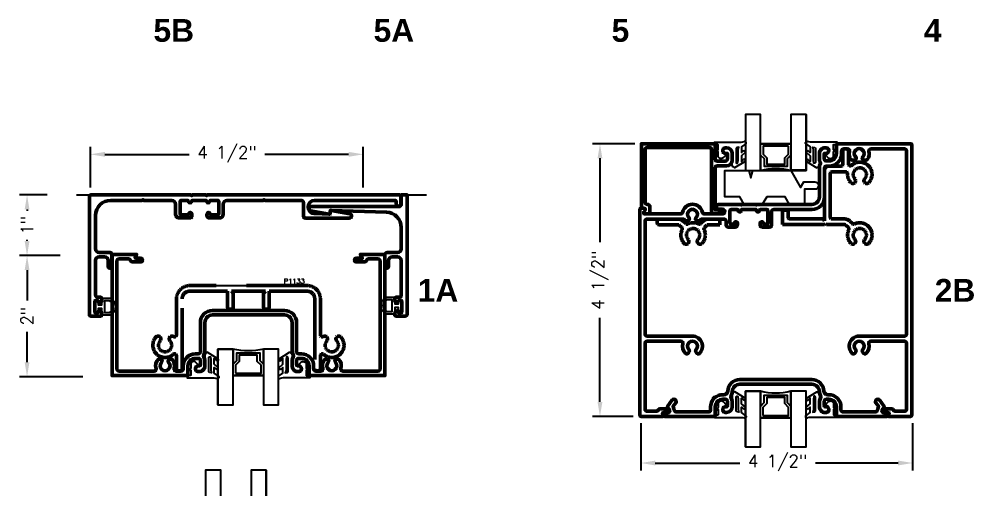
# Model space of a CAD drawing. Extents: x 0 to 139, y -24 to 89.
# Drawn here: x 32.817 to 36.754, y -6.497 to -4.558 of the extents above; entities that cross this region are included whole.
import ezdxf

# ---------------------------------------------------------------- set-up
doc = ezdxf.new("R2010")
doc.units = 0
doc.header["$MEASUREMENT"] = 0
doc.linetypes.add('HIDDEN', pattern=[0.375, 0.25, -0.125])
doc.layers.get('Defpoints').update_dxf_attribs({"linetype": 'CONTINUOUS'})
for name, color, linetype in [('R-Anno-Dims', 3, 'CONTINUOUS'), ('R-Anno-Text', 6, 'CONTINUOUS'), ('R-Det1', 4, 'CONTINUOUS'), ('R-Det2', 2, 'CONTINUOUS'), ('R-Det3', 5, 'CONTINUOUS'), ('R-Otln', 1, 'CONTINUOUS'), ('R-Pat1', 5, 'CONTINUOUS')]:
    doc.layers.add(name, color=color, linetype=linetype)
doc.styles.get("Standard").update_dxf_attribs({"font": 'simplex'})
doc.styles.add('style1', font='arialbd.ttf')
doc.dimstyles.new('1-4size', dxfattribs={"dimtxt": 0.05, "dimasz": 0.06, "dimexe": 0.03125, "dimexo": 0.03125, "dimgap": 0.03125, "dimtad": 0, "dimdec": 5, "dimlfac": 4, "dimzin": 4, "dimdsep": 46, "dimlunit": 5, "dimtxsty": 'Standard', "dimcen": 0, "dimclrd": 256, "dimclre": 256, "dimclrt": 256, "dimadec": 0, "dimazin": 1, "dimtfac": 1, "dimtdec": 5, "dimtofl": 0, "dimtmove": 0, "dimatfit": 3, "dimfxl": 1, "dimfrac": 2, "dimtolj": 1, "dimtzin": 4, "dimarcsym": 0})

# ---------------------------------------------------------------- blocks, each defined once
blk = doc.blocks.new('*D191')
at = {"layer": 'Defpoints', "color": 0}
for p in [(35.2122, -5.0726), (35.3867, -5.0726), (35.3805, -6.1976)]:
    blk.add_point(p, dxfattribs=at)
at = {"layer": 'R-Anno-Dims', "lineweight": -2}
for p, q in [((35.3555, -5.0726), (35.1809, -5.0726)), ((35.2122, -5.1326), (35.2122, -5.4789)), ((35.2122, -6.1376), (35.2122, -5.7914)), ((35.3493, -6.1976), (35.1809, -6.1976))]:
    blk.add_line(p, q, dxfattribs=at)
at = {"layer": 'R-Anno-Dims'}
for points in [[(35.2022, -5.1326), (35.2222, -5.1326), (35.2122, -5.0726)], [(35.2022, -6.1376), (35.2222, -6.1376), (35.2122, -6.1976)]]:
    blk.add_solid(points, dxfattribs=at)
at = {"layer": 'R-Anno-Dims', "insert": (35.2122, -5.6351), "char_height": 0.05, "attachment_point": 5, "rotation": 90}
blk.add_mtext('\\A1;4 1/2"', dxfattribs=at)
blk = doc.blocks.new('*D192')
at = {"layer": 'Defpoints', "color": 0}
for p in [(35.3805, -6.1939), (36.5018, -6.1939), (36.5018, -6.3898)]:
    blk.add_point(p, dxfattribs=at)
at = {"layer": 'R-Anno-Dims', "lineweight": -2}
for p, q in [((35.3805, -6.2252), (35.3805, -6.4211)), ((36.5018, -6.2252), (36.5018, -6.4211)), ((35.4405, -6.3898), (35.7884, -6.3898)), ((36.4418, -6.3898), (36.1009, -6.3898))]:
    blk.add_line(p, q, dxfattribs=at)
at = {"layer": 'R-Anno-Dims'}
for points in [[(35.4405, -6.3798), (35.4405, -6.3998), (35.3805, -6.3898)], [(36.4418, -6.3798), (36.4418, -6.3998), (36.5018, -6.3898)]]:
    blk.add_solid(points, dxfattribs=at)
at = {"layer": 'R-Anno-Dims', "insert": (35.9447, -6.3898), "char_height": 0.05, "attachment_point": 5}
blk.add_mtext('\\A1;4 1/2"', dxfattribs=at)
blk = doc.blocks.new('*D193')
at = {"layer": 'Defpoints', "color": 0}
for p in [(32.9636, -5.2837), (32.8495, -5.5337), (33.017, -5.5337)]:
    blk.add_point(p, dxfattribs=at)
at = {"layer": 'R-Anno-Dims', "lineweight": -2}
for p, q in [((32.9324, -5.2837), (32.8182, -5.2837)), ((32.8495, -5.3437), (32.8495, -5.3489)), ((32.8495, -5.4737), (32.8495, -5.4685)), ((32.9857, -5.5337), (32.8182, -5.5337))]:
    blk.add_line(p, q, dxfattribs=at)
at = {"layer": 'R-Anno-Dims'}
for points in [[(32.8395, -5.3437), (32.8595, -5.3437), (32.8495, -5.2837)], [(32.8395, -5.4737), (32.8595, -5.4737), (32.8495, -5.5337)]]:
    blk.add_solid(points, dxfattribs=at)
at = {"layer": 'R-Anno-Dims', "insert": (32.8495, -5.4087), "char_height": 0.05, "attachment_point": 5, "rotation": 90}
blk.add_mtext('\\A1;1"', dxfattribs=at)
blk = doc.blocks.new('*D194')
at = {"layer": 'Defpoints', "color": 0}
for p in [(33.017, -5.5337), (32.8495, -6.0337), (33.1107, -6.0337)]:
    blk.add_point(p, dxfattribs=at)
at = {"layer": 'R-Anno-Dims', "lineweight": -2}
for p, q in [((32.9857, -5.5337), (32.8182, -5.5337)), ((32.8495, -5.5937), (32.8495, -5.7191)), ((32.8495, -5.9737), (32.8495, -5.8483)), ((33.0794, -6.0337), (32.8182, -6.0337))]:
    blk.add_line(p, q, dxfattribs=at)
at = {"layer": 'R-Anno-Dims'}
for points in [[(32.8395, -5.5937), (32.8595, -5.5937), (32.8495, -5.5337)], [(32.8395, -5.9737), (32.8595, -5.9737), (32.8495, -6.0337)]]:
    blk.add_solid(points, dxfattribs=at)
at = {"layer": 'R-Anno-Dims', "insert": (32.8495, -5.7837), "char_height": 0.05, "attachment_point": 5, "rotation": 90}
blk.add_mtext('\\A1;2"', dxfattribs=at)
blk = doc.blocks.new('*D195')
at = {"layer": 'Defpoints', "color": 0}
for p in [(34.2357, -5.1161), (33.1107, -5.2837), (34.2357, -5.2837)]:
    blk.add_point(p, dxfattribs=at)
at = {"layer": 'R-Anno-Dims', "lineweight": -2}
for p, q in [((33.1107, -5.2524), (33.1107, -5.0848)), ((33.1707, -5.1161), (33.5179, -5.1161)), ((34.1757, -5.1161), (33.8304, -5.1161)), ((34.2357, -5.2524), (34.2357, -5.0848))]:
    blk.add_line(p, q, dxfattribs=at)
at = {"layer": 'R-Anno-Dims'}
for points in [[(33.1707, -5.1061), (33.1707, -5.1261), (33.1107, -5.1161)], [(34.1757, -5.1061), (34.1757, -5.1261), (34.2357, -5.1161)]]:
    blk.add_solid(points, dxfattribs=at)
at = {"layer": 'R-Anno-Dims', "insert": (33.6742, -5.1161), "char_height": 0.05, "attachment_point": 5}
blk.add_mtext('\\A1;4 1/2"', dxfattribs=at)
blk = doc.blocks.new('P2728 compress')
at = {"layer": 'R-Det2'}
blk.add_lwpolyline([(176.266, 42.927), (176.372, 42.753, -0.301952), (176.324, 42.713), (176.124, 42.713, 0.414214), (176.044, 42.633), (176.044, 42.594, 0.388879), (176.081, 42.554), (176.097, 42.553, 0.440011), (176.14, 42.593), (176.14, 42.607, -0.668179), (176.157, 42.614), (176.206, 42.566, -0.668179), (176.17, 42.48), (176.111, 42.48), (176.083, 42.441, -0.836323), (176.069, 42.447), (176.078, 42.48), (175.994, 42.48, 0.414214), (175.988, 42.474), (175.988, 42.424, -0.414214), (175.982, 42.418), (175.954, 42.418, -0.414214), (175.948, 42.424), (175.948, 42.862, 0.083245), (175.94, 42.911), (175.94, 42.911)], format="xyb", dxfattribs=at)
for points in [[(175.978, 42.937), (176.028, 42.864), (176.119, 42.864), (176.088, 42.905)], [(176.117, 42.931), (176.175, 42.864), (176.267, 42.864), (176.235, 42.902)]]:
    blk.add_lwpolyline(points, dxfattribs=at)
at = {"layer": 'R-Det2', "lineweight": 25}
blk.add_lwpolyline([(176.039, 42.79, 0.372312), (176.054, 42.778), (176.284, 42.778, 0.668179), (176.295, 42.803), (176.252, 42.812), (176.078, 42.811), (176.034, 42.824)], format="xyb", close=True, dxfattribs=at)
at = {"layer": 'R-Det2', "ltscale": 0.1}
for centre, radius, start, end in [((175.962, 42.92), 0.0237, 22.2345, 202.2345), ((176.117, 42.901), 0.0297, 90, 171.5397), ((176.251, 42.914), 0.0199, 40.2978, 220.2978)]:
    blk.add_arc(centre, radius, start, end, dxfattribs=at)
blk = doc.blocks.new('P1133')
at = {"layer": 'R-Det3', "linetype": 'HIDDEN', "lineweight": 50}
blk.add_lwpolyline([(103.7207, -5.7074, -0.59665), (103.7087, -5.7139, 0.431132), (103.6922, -5.7178, 0.327818), (103.6938, -5.7315, -2.278081), (103.6536, -5.7315, 0.327818), (103.6552, -5.7178, 0.50623), (103.6365, -5.7157, 0.956981), (103.7077, -5.7872, -0.651659), (103.7207, -5.793), (103.7207, -5.8472, 0.414214), (103.7284, -5.8549), (103.7362, -5.8549, 0.414214), (103.7439, -5.8472), (103.7439, -5.5582, -0.414214), (103.7752, -5.5269), (103.9317, -5.5269), (103.9317, -5.5938, 0.414214), (103.9394, -5.6015), (103.9472, -5.6015, 0.414214), (103.9549, -5.5938), (103.9549, -5.5347), (103.9472, -5.5269), (104.0877, -5.5269), (104.0799, -5.5347), (104.0799, -5.5938, 0.414214), (104.0877, -5.6015), (104.0954, -5.6015, 0.414214), (104.1032, -5.5938), (104.1032, -5.5269), (104.2597, -5.5269, -0.414214), (104.2909, -5.5582), (104.2909, -5.8472, 0.414214), (104.2987, -5.8549), (104.3064, -5.8549, 0.414214), (104.3142, -5.8472), (104.3142, -5.793, -0.651659), (104.3272, -5.7872, 0.956981), (104.3984, -5.7157, 0.50623), (104.3797, -5.7178, 0.327818), (104.3813, -5.7315, -2.278081), (104.3411, -5.7315, 0.327818), (104.3426, -5.7178, 0.431132), (104.3262, -5.7139, -0.59665), (104.3142, -5.7074), (104.3142, -5.5582, 0.414214), (104.2597, -5.5037), (103.7752, -5.5037, 0.414214), (103.7207, -5.5582), (103.7207, -5.7074)], format="xyb", dxfattribs=at)
at = {"layer": 'R-Pat1'}
blk.add_line((103.7752, -5.5037), (104.2597, -5.5037), dxfattribs=at)

msp = doc.modelspace()

# ---------------------------------------------------------------- linework, layer by layer
at = {"layer": 'R-Det1', "lineweight": 50}
msp.add_lwpolyline([(35.7575027, -5.1123952), (35.7575027, -5.1403952, -0.414213562), (35.7342527, -5.1636452), (35.6950027, -5.1636452, 0.414213562), (35.6872527, -5.1713952), (35.6872527, -5.3443955), (35.7157147, -5.3443955, -0.961529366), (35.7162039, -5.3568763), (35.6806096, -5.3596723, -0.437365349), (35.6722527, -5.3519461), (35.6722527, -5.0958955, 0.414213562), (35.6645027, -5.0881455), (35.4057144, -5.0881455, 0.414213562), (35.3979644, -5.0958955), (35.3979644, -5.3153955, 0.414213562), (35.4054644, -5.3228955), (35.4102144, -5.3228955, -0.414213562), (35.4179644, -5.3306455), (35.4179644, -5.3541455, -0.414213337), (35.4104644, -5.3616455), (35.395713, -5.3616455, -0.577350566), (35.3924654, -5.3560205), (35.3997542, -5.3433957), (35.3947542, -5.3383955), (35.3829644, -5.3383955), (35.3829644, -5.0726452), (35.6872527, -5.0726452), (35.6872525, -5.1358954, 0.41290323), (35.6950026, -5.1436455), (35.7297527, -5.1436452, 0.414213562), (35.7375027, -5.1358952), (35.7375027, -5.1123952), (35.7301277, -5.1123952, -1), (35.7301277, -5.0891452), (35.7342525, -5.0891455, -0.413978902), (35.7575025, -5.1123954)], format="xyb", dxfattribs=at)
for points in [[(33.6585254, -5.3216744), (33.6585254, -5.3631744, -0.414213562), (33.6430254, -5.3786744), (33.5992754, -5.3786744, -0.412903226), (33.5915254, -5.3709244), (33.5915254, -5.3624244, -0.412005635), (33.5977754, -5.3561744, -0.416), (33.6040254, -5.3624244, 0.413333333), (33.6077754, -5.3661744), (33.6360254, -5.3661744, 0.413333333), (33.6397754, -5.3624244), (33.6397754, -5.3099244, 0.413333333), (33.6360254, -5.3061744), (33.6065254, -5.3061744, 0.413333333), (33.6027754, -5.3099244, -0.412005635), (33.5965254, -5.3161744, -0.408), (33.5902754, -5.3099244, 0.414213562), (33.5865254, -5.3061744), (33.5315254, -5.3061744, 0.414213562), (33.5277754, -5.3099244, -0.412005635), (33.5215254, -5.3161744, -0.408), (33.5152754, -5.3099244, 0.413333333), (33.5115254, -5.3061744), (33.4845254, -5.3061744, 0.413333333), (33.4807754, -5.3099244), (33.4807754, -5.3624244, 0.413333333), (33.4845254, -5.3661744), (33.5127754, -5.3661744, 0.413333333), (33.5165254, -5.3624244, -0.412005635), (33.5227754, -5.3561744, -0.416), (33.5290254, -5.3624244), (33.5290254, -5.3709244, -0.414213562), (33.5212754, -5.3786744), (33.4775254, -5.3786744, -0.414213562), (33.4620254, -5.3631744), (33.4620254, -5.3216744, 0.414213562), (33.4465254, -5.3061744), (33.3295645, -5.3061744), (33.3270645, -5.3036744), (33.3245645, -5.3061744), (33.1944493, -5.3061744, 0.414213562), (33.1319493, -5.3686744), (33.1319493, -5.5061556, 0.414213562), (33.1469493, -5.5211556), (33.1909654, -5.5211556, -0.414213562), (33.1987154, -5.5289056), (33.1987154, -5.5786556, -1), (33.1837154, -5.5786556), (33.1837154, -5.5536556, 0.414213562), (33.1687154, -5.5386556), (33.1469493, -5.5386556, 0.414213562), (33.1319493, -5.5536556), (33.1319493, -5.6981744, 0.414213562), (33.1396993, -5.7059244), (33.1540904, -5.7059244, -0.414213562), (33.1578404, -5.7096744), (33.1578404, -5.7190245, -0.267949192), (33.1539654, -5.7257362), (33.1485904, -5.7288395, -0.577350269), (33.1448404, -5.7266744), (33.1448404, -5.7233065, 0.414213562), (33.1410904, -5.7195565), (33.1330904, -5.7195565, 0.414401327), (33.1293404, -5.7233089), (33.1293404, -5.7662899, 0.414401327), (33.1330904, -5.7700423), (33.1410904, -5.7700423, 0.414213562), (33.1448404, -5.7662923), (33.1448404, -5.7629244, -0.577350269), (33.1485904, -5.7607593), (33.1539654, -5.7638626, -0.267949192), (33.1578404, -5.7705743), (33.1578404, -5.7799244, -0.414213562), (33.1540904, -5.7836744), (33.1106993, -5.7836744, -0.414213562), (33.1069493, -5.7799244), (33.1069493, -5.2874244, -0.414213562), (33.1106993, -5.2836744), (33.5252754, -5.2836744), (33.5277754, -5.2861744), (33.5302754, -5.2836744), (33.5877754, -5.2836744), (33.5902754, -5.2861744), (33.5927754, -5.2836744), (34.3869584, -5.2836744, -0.414213562), (34.3907084, -5.2874244), (34.3907084, -5.32203, -0.413516093), (34.3814584, -5.33128), (34.3812084, -5.33128, -0.410810811), (34.3719584, -5.32203), (34.3719584, -5.3099244, 0.414213562), (34.3682084, -5.3061744), (34.0351587, -5.3061744, 0.414213562), (34.0094087, -5.3319244), (34.0094087, -5.3351801, 0.40454792), (34.0343062, -5.360916), (34.0962719, -5.3629686, 0.460462726), (34.1001181, -5.3587637), (34.0992351, -5.3515723, -0.504699481), (34.103616, -5.3474236), (34.1807397, -5.3611895, -0.915366647), (34.1791583, -5.3790495), (33.9971587, -5.3790495, -0.414213562), (33.9894087, -5.3712995), (33.9894087, -5.3139244, 0.414213562), (33.9816587, -5.3061744), (33.829592, -5.3061744), (33.827092, -5.3036744), (33.8245921, -5.3061744), (33.6740254, -5.3061744, 0.414213562)], [(34.0185773, -5.34914), (34.0957371, -5.3629123, 0.504699481), (34.1001181, -5.3587637), (34.0992351, -5.3515723, -0.460462726), (34.1030813, -5.3473673), (34.3320276, -5.3549512, -0.40454792), (34.3924584, -5.4174169), (34.3924584, -5.5065192, -0.414213562), (34.3774584, -5.5215192), (34.3334423, -5.5215192, 0.414213562), (34.3256923, -5.5292692), (34.3256923, -5.5790192, 1), (34.3406923, -5.5790192), (34.3406923, -5.5540192, -0.414213562), (34.3556923, -5.5390192), (34.3774584, -5.5390192, -0.414213562), (34.3924584, -5.5540192), (34.3924584, -5.6981744, -0.414213562), (34.3847084, -5.7059244), (34.3697543, -5.7059244, 0.414213562), (34.3660043, -5.7096744), (34.3660043, -5.7190245, 0.267949192), (34.3698793, -5.7257362), (34.3752543, -5.7288395, 0.577350269), (34.3790043, -5.7266744), (34.3790043, -5.7233065, -0.414213562), (34.3827543, -5.7195565), (34.3907543, -5.7195565, -0.414401327), (34.3945043, -5.7233089), (34.3945043, -5.7662899, -0.414401327), (34.3907543, -5.7700423), (34.3827543, -5.7700423, -0.414213562), (34.3790043, -5.7662923), (34.3790043, -5.7629244, 0.577350269), (34.3752543, -5.7607593), (34.3698793, -5.7638626, 0.267949192), (34.3660043, -5.7705743), (34.3660043, -5.7799244, 0.414213562), (34.3697543, -5.7836744), (34.4097084, -5.7836744, 0.414213562), (34.4174584, -5.7759244), (34.4174584, -5.2836744), (34.3924584, -5.2836744), (34.3924584, -5.32353, -0.414213562), (34.3847084, -5.33128), (34.0201587, -5.33128, 0.915366647)], [(36.1221995, -6.1208994, 0.145286571), (36.1172495, -6.1377744), (36.1172495, -6.1578494, 0.415053763), (36.1404995, -6.1810994), (36.1446245, -6.1810994, 1.012901092), (36.1443245, -6.1578494), (36.1422495, -6.1578494, -0.414213562), (36.1372495, -6.1528494), (36.1372495, -6.1343494, -0.416132723), (36.1449995, -6.1265994), (36.1562495, -6.1265994, -0.414213562), (36.1874995, -6.1578494), (36.1874995, -6.1925994, 0.414213562), (36.1924995, -6.1975994), (36.3959995, -6.1975994, 0.414213562), (36.3984995, -6.1950994), (36.3984995, -6.1898494, 0.412903226), (36.3907495, -6.1820994), (36.3827495, -6.1820994, -0.669038966), (36.3772495, -6.1688744), (36.3836855, -6.1624554, 0.372650912), (36.3841647, -6.1559287), (36.3646495, -6.1297244, 0.238328156), (36.3584495, -6.1265994), (36.3576245, -6.1265994, 0.615742841), (36.3500995, -6.1415744), (36.3604745, -6.1554994, -0.3082191), (36.3605995, -6.1597994, 0.121337447), (36.3563495, -6.1718494, -0.384292738), (36.3486495, -6.1788494), (36.2137495, -6.1788494, -0.416670611), (36.2062495, -6.1713494), (36.2062495, -6.1578494, 0.414213562), (36.1562495, -6.1078494), (36.1514059, -6.1078494, -0.398640607), (36.135928, -6.0931777, 0.398640607), (36.0859995, -6.0458494), (35.7889995, -6.0458494, 0.398640607), (35.7390709, -6.0931777, -0.398640607), (35.723593, -6.1078494), (35.7187495, -6.1078494, 0.178683048), (35.6862615, -6.1198424), (35.6807425, -6.1198424), (35.6807425, -6.1253615, 0.178683048), (35.6687495, -6.1578494), (35.6687495, -6.1713494, -0.413333333), (35.6612495, -6.1788494), (35.5263245, -6.1788494, -0.384292738), (35.5186245, -6.1718494, 0.125027091), (35.5143745, -6.1597994, -0.3082191), (35.5144995, -6.1554994), (35.5248745, -6.1415744, 0.615742841), (35.5173495, -6.1265994), (35.5165495, -6.1265994, 0.239176885), (35.5103245, -6.1297244), (35.4908275, -6.1559338, 0.372121531), (35.4913037, -6.1624537), (35.4977245, -6.1688744, -0.667873573), (35.4922495, -6.1820994), (35.4842495, -6.1820994, 0.416132723), (35.4764995, -6.1898494), (35.4764995, -6.1950994, 0.414213562), (35.4789995, -6.1975994), (35.6824995, -6.1975994, 0.414213562), (35.6874995, -6.1925994), (35.6874995, -6.1578494, -0.414213562), (35.7187495, -6.1265994), (35.7299995, -6.1265994, -0.412903226), (35.7377495, -6.1343494), (35.7377495, -6.1528494, -0.414213562), (35.7327495, -6.1578494), (35.7306495, -6.1578494, 1.011839456), (35.7303745, -6.1810994), (35.7344995, -6.1810994, 0.413978903), (35.7577495, -6.1578494), (35.7577495, -6.1377744, 0.143865672), (35.7527745, -6.1208994, -0.292539715), (35.7527745, -6.1125244, 0.142565659), (35.7577493, -6.0957106, -0.412912468), (35.7889989, -6.0645994), (36.0859996, -6.0645994, -0.413515847), (36.1172495, -6.095775, 0.143455795), (36.1221995, -6.1125244, -0.292539715)]]:
    msp.add_lwpolyline(points, format="xyb", close=True, dxfattribs=at)
at = {"layer": 'R-Det2', "color": 2}
for p, q in [((35.8122522, -5.1821452), (35.8747522, -5.1821452)), ((36.0622522, -5.1820994), (35.9997522, -5.1820994))]:
    msp.add_line(p, q, dxfattribs=at)
at = {"layer": 'R-Det2'}
for points in [[(36.0622523, -4.952345), (35.9997523, -4.952345), (35.9997523, -5.1821451), (36.0622523, -5.1821451), (36.0622523, -4.952345), (36.0622523, -5.1821451), (35.9997523, -5.1821451), (35.9997523, -5.1196451), (35.9842523, -5.1351451), (35.9842523, -5.1663951), (35.8902523, -5.1663951), (35.8902523, -5.1351451), (35.8747523, -5.1196451), (35.8747523, -5.0726451), (35.9997523, -5.0726451), (35.8747523, -5.0726451), (35.8747523, -4.952345), (35.8122523, -4.952345), (35.8122523, -5.1821451), (35.8747523, -5.1821451), (35.8747523, -5.1196451), (35.8747523, -5.1821451, -0.123310184), (35.9997523, -5.1821451, 1.56900442)], [(33.6369113, -6.1493305), (33.6994113, -6.1493306), (33.6994113, -5.9195304), (33.6369113, -5.9195304), (33.6369113, -6.1493306), (33.6369113, -5.9195304), (33.6994113, -5.9195304), (33.6994113, -5.9820304), (33.7149113, -5.9665304), (33.7149113, -5.9352804), (33.8089113, -5.9352804), (33.8089113, -5.9665304), (33.8244113, -5.9820304), (33.8244113, -6.0290304), (33.6994113, -6.0290304), (33.8244113, -6.0290304), (33.8244113, -6.1493306), (33.8869113, -6.1493306), (33.8869113, -5.9195304), (33.8244113, -5.9195304), (33.8244113, -5.9820304), (33.8244113, -5.9195304, -0.123310184), (33.6994113, -5.9195304, 1.56900442)], [(35.8119892, -6.3235258), (35.8744892, -6.3235259), (35.8744892, -6.0937257), (35.8119892, -6.0937257), (35.8119892, -6.3235259), (35.8119892, -6.0937257), (35.8744892, -6.0937257), (35.8744892, -6.1562257), (35.8899892, -6.1407257), (35.8899892, -6.1094757), (35.9839892, -6.1094757), (35.9839892, -6.1407257), (35.9994892, -6.1562257), (35.9994892, -6.2032257), (35.8744892, -6.2032257), (35.9994892, -6.2032257), (35.9994892, -6.3235259), (36.0619892, -6.3235259), (36.0619892, -6.0937257), (35.9994892, -6.0937257), (35.9994892, -6.1562257), (35.9994892, -6.0937257, -0.123310184), (35.8744892, -6.0937257, 1.56900442)], [(33.8360475, -6.4198517), (33.7735475, -6.4198517), (33.7735475, -6.6496518), (33.8360475, -6.6496518), (33.8360475, -6.4198517), (33.8360475, -6.6496518), (33.7735475, -6.6496518), (33.7735475, -6.5871518), (33.7580475, -6.6026518), (33.7580475, -6.6339018), (33.6640475, -6.6339018), (33.6640475, -6.6026518), (33.6485475, -6.5871518), (33.6485475, -6.5401518), (33.7735475, -6.5401518), (33.6485475, -6.5401518), (33.6485475, -6.4198517), (33.5860475, -6.4198517), (33.5860475, -6.6496518), (33.6485475, -6.6496518), (33.6485475, -6.5871518), (33.6485475, -6.6496518, -0.123310184), (33.7735475, -6.6496518, 1.56900442)]]:
    msp.add_lwpolyline(points, format="xyb", dxfattribs=at)
for points in [[(35.9897523, -5.0826451), (35.8847523, -5.0826451), (35.8847523, -5.115503), (35.9002523, -5.131003), (35.9002523, -5.1563951), (35.9742523, -5.1563951), (35.9742523, -5.131003), (35.9897523, -5.115503), (35.9897523, -5.0826451)], [(33.7094113, -6.0190304), (33.8144113, -6.0190304), (33.8144113, -5.9861726), (33.7989113, -5.9706726), (33.7989113, -5.9452804), (33.7249113, -5.9452804), (33.7249113, -5.9706726), (33.7094113, -5.9861726), (33.7094113, -6.0190304)], [(35.8844892, -6.1932257), (35.9894892, -6.1932257), (35.9894892, -6.1603679), (35.9739892, -6.1448679), (35.9739892, -6.1194757), (35.8999892, -6.1194757), (35.8999892, -6.1448679), (35.8844892, -6.1603679), (35.8844892, -6.1932257)]]:
    msp.add_lwpolyline(points, dxfattribs=at)
for points in [[(35.8998567, -5.2913955), (35.8818145, -5.3226455), (35.8068909, -5.3226455), (35.7888487, -5.2913955), (35.7273632, -5.2913955), (35.7273632, -5.1821452), (35.8264411, -5.1821452), (35.8348145, -5.2133952), (35.8431879, -5.1821452), (35.9992226, -5.1821452), (36.0398897, -5.2525827), (36.0534213, -5.2291452), (36.0977949, -5.2291452, -0.414213562), (36.1132949, -5.2446452), (36.1132949, -5.2448952, -0.414213562), (36.0977949, -5.2603952), (36.0554882, -5.2603952), (36.0554882, -5.3226455), (35.9943145, -5.3226455), (35.9762723, -5.2913955)], [(34.3322549, -5.7049151), (34.3660043, -5.7049151), (34.3660043, -5.7325401), (34.3815043, -5.7325401), (34.3815043, -5.7185401), (34.3945043, -5.7185401), (34.3945043, -5.7615401), (34.3815043, -5.7615401), (34.3815043, -5.7475401), (34.3660043, -5.7475401), (34.3660043, -5.7751651), (34.3322549, -5.7751651, -0.669054485)], [(33.1915899, -5.7799339), (33.1578404, -5.7799339), (33.1578404, -5.7523089), (33.1423404, -5.7523089), (33.1423404, -5.7663089), (33.1293404, -5.7663089), (33.1293404, -5.7233089), (33.1423404, -5.7233089), (33.1423404, -5.7373089), (33.1578404, -5.7373089), (33.1578404, -5.7096839), (33.1915899, -5.7096839, -0.669054485)], [(33.1886529, -5.7191839, -0.643902439), (33.1886529, -5.7704339), (33.1704029, -5.7704339), (33.1704029, -5.7191839)], [(34.3351918, -5.7656651, -0.643902439), (34.3351918, -5.7144151), (34.3534418, -5.7144151), (34.3534418, -5.7656651)]]:
    msp.add_lwpolyline(points, format="xyb", close=True, dxfattribs=at)
at = {"layer": 'R-Det3'}
msp.add_line((33.0530586, -5.2836744), (34.496717, -5.2836744), dxfattribs=at)
at = {"layer": 'R-Det3', "linetype": 'HIDDEN', "lineweight": 50}
for points in [[(36.2433148, -5.3919291, 0.198912367), (36.2213945, -5.3828494), (36.1695461, -5.3828494, -0.414213562), (36.1617961, -5.3750994), (36.1617961, -5.1959336, -0.414213562), (36.1695461, -5.1881836), (36.2256181, -5.1881836, -0.428959716), (36.2333584, -5.1963216, 0.201044496), (36.2466224, -5.2330321, 0.061644757), (36.2487988, -5.2348808, 0.431131542), (36.265247, -5.2309759, 0.327818123), (36.2637366, -5.2172947, -2.278081172), (36.3038536, -5.2172947, 0.327818123), (36.3023432, -5.2309759, 0.506230383), (36.3209678, -5.2330321, 0.956981471), (36.2497672, -5.1615354, -0.651659058), (36.2367951, -5.155809), (36.2367951, -5.1015997, 0.414213562), (36.2290451, -5.0938497), (36.2212951, -5.0938497, 0.414213562), (36.2135451, -5.1015997), (36.2135451, -5.1571836, -0.414213562), (36.2057951, -5.1649336), (36.1540461, -5.1649336, 0.414213562), (36.1385461, -5.1804336), (36.1385461, -5.3903591), (36.1310364, -5.3828494), (35.9957676, -5.3828494, -0.414213562), (35.9880176, -5.3750994), (35.9880176, -5.3535994, 0.414213562), (35.9802676, -5.3458494), (35.9725176, -5.3458494, 0.414213562), (35.9647676, -5.3535994), (35.9647676, -5.4060994), (36.138539, -5.4060994), (36.142289, -5.4023494), (36.146039, -5.4060994), (36.2213945, -5.4060994, -0.198912367), (36.2268745, -5.4083694), (36.2367312, -5.4182261, -0.318046065), (36.238242, -5.4270514, 0.306554229), (36.2466224, -5.4830321, 0.506230383), (36.265247, -5.4809759, 0.327818123), (36.2637366, -5.4672947, -2.278081172), (36.3038536, -5.4672947, 0.327818123), (36.3023432, -5.4809759, 0.506230383), (36.3209678, -5.4830321, 0.825601817), (36.2619968, -5.4032966, -0.318046065), (36.2531715, -5.4017858)], [(35.550742, -5.42735, 0.306554229), (35.5591224, -5.4833307, 0.506230383), (35.577747, -5.4812745, 0.327818123), (35.5762366, -5.4675932, -2.278081172), (35.6163536, -5.4675932, 0.327818123), (35.6148432, -5.4812745, 0.506230383), (35.6334678, -5.4833307, 0.306554229), (35.6418482, -5.42735, -0.318046065), (35.6433589, -5.4185246), (35.6532157, -5.4086679, -0.198912367), (35.6586957, -5.406398), (35.7058926, -5.406398), (35.7058926, -5.383148), (35.6587993, -5.383148, 0.198912367), (35.6367022, -5.3923009), (35.6269187, -5.4020844, -0.318046065), (35.6180934, -5.4035951, 0.226939718), (35.5744968, -5.4035951, -0.318046065), (35.5656715, -5.4020844), (35.5558855, -5.3922984, 0.198912367), (35.5337884, -5.3831455), (35.4557951, -5.3831455, 0.414213562), (35.4480451, -5.3908955), (35.4480451, -5.3986455, 0.414213562), (35.4557951, -5.4063955), (35.533892, -5.4063955, -0.198912367), (35.539372, -5.4086654), (35.5492312, -5.4185246, -0.318046065)]]:
    msp.add_lwpolyline(points, format="xyb", close=True, dxfattribs=at)
at = {"layer": 'R-Otln', "color": 1, "lineweight": 50}
msp.add_lwpolyline([(35.5802781, -5.9307208, 0.334299254), (35.579147, -5.9214682, -2.352368442), (35.6083284, -5.9214682, 0.334299254), (35.6071973, -5.9307208), (35.6101572, -5.9358474, 0.483768961), (35.6221805, -5.9376159, 0.679300043), (35.5937242, -5.8658955), (35.4057502, -5.8658955, -0.414213562), (35.3980002, -5.8581455), (35.3980002, -5.3908955, -0.414213562), (35.4057502, -5.3831455), (35.554494, -5.3831455, -0.244197058), (35.560834, -5.3864383, 0.032900258), (35.5641252, -5.3905205), (35.5735002, -5.3905205, 0.659440599), (35.5791502, -5.3772955, -2.34760274), (35.6083502, -5.3772955, 0.662633967), (35.6140002, -5.3905205), (35.6233502, -5.3905205, 0.03526094), (35.6266666, -5.3864418, -0.244346409), (35.6330091, -5.3831455), (35.7245752, -5.3831455, -0.414213562), (35.7323252, -5.3908955), (35.7323252, -5.4073955, 0.384010218), (35.7400752, -5.4163955), (35.7714502, -5.4163955, 0.419354839), (35.7792002, -5.4086455), (35.7792002, -5.4001455, 0.412005635), (35.7729502, -5.3938955, 0.408), (35.7667002, -5.4001455, -0.420015868), (35.7629502, -5.4038955), (35.7515752, -5.4038955, -0.413333333), (35.7478252, -5.4001455), (35.7478252, -5.3476455, -0.413333333), (35.7515752, -5.3438955), (35.7785752, -5.3438955, -0.420015868), (35.7823252, -5.3476455, 0.412005635), (35.7885752, -5.3538955, 0.416), (35.7948252, -5.3476455), (35.7948252, -5.3438955), (35.8573252, -5.3438955), (35.8573252, -5.3476455, 0.412005635), (35.8635752, -5.3538955, 0.416), (35.8698252, -5.3476455, -0.413333333), (35.8735752, -5.3438955), (35.9005752, -5.3438955, -0.420015868), (35.9043252, -5.3476455), (35.9043252, -5.4001455, -0.420015868), (35.9005752, -5.4038955), (35.8892002, -5.4038955, -0.413333333), (35.8854502, -5.4001455, 0.412005635), (35.8792002, -5.3938955, 0.408), (35.8729502, -5.4001455), (35.8729502, -5.4086455, 0.416132723), (35.8807002, -5.4163955), (35.9120752, -5.4163955, 0.419354839), (35.9198252, -5.4086455), (35.9198252, -5.3516455, -0.412903226), (35.9275752, -5.3438955), (36.0860461, -5.3438955, 0.414213562), (36.1385461, -5.2913955), (36.1385461, -5.1725997, -0.414213562), (36.1462961, -5.1648497), (36.1562966, -5.1648497, 0.414213562), (36.2087966, -5.1123497), (36.2087966, -5.1015997, -0.414213562), (36.2165466, -5.0938497), (36.2333472, -5.0938497, -0.483442815), (36.2408923, -5.10337, 0.214832555), (36.247423, -5.1368275, 0.243337416), (36.2537485, -5.1400997), (36.2612016, -5.1400997, 0.662771717), (36.2667632, -5.1269524, -2.363965669), (36.2958268, -5.1269525, 0.66278552), (36.3013886, -5.1400999), (36.3088418, -5.1400997, 0.243330006), (36.3151671, -5.1368275, 0.214833145), (36.3216979, -5.10337, -0.483442815), (36.329243, -5.0938497), (36.4690002, -5.0938497, -0.414213562), (36.4767502, -5.1015997), (36.4767502, -5.8581455, -0.414213562), (36.4690002, -5.8658955), (36.2812504, -5.8658955, 0.679292674), (36.2527949, -5.9376159, 0.48376896), (36.2648183, -5.9358474), (36.2677781, -5.9307208, 0.334299254), (36.266647, -5.9214682, -2.352368442), (36.2958284, -5.9214682, 0.334299254), (36.2946973, -5.9307208), (36.2976538, -5.9358415, 0.483156024), (36.3096659, -5.9376206, 0.275533665), (36.3213809, -5.8968713, -0.491897661), (36.3288749, -5.8871455), (36.4690002, -5.8871455, -0.414213562), (36.4767502, -5.8948955), (36.4767502, -6.1686455, -0.414213562), (36.4690002, -6.1763955), (36.429984, -6.1763955, -0.310660971), (36.4227472, -6.1714188, 0.308632954), (36.4155002, -6.1663955), (36.3827502, -6.1663955, 0.416132723), (36.3750002, -6.1741455, 0.419354839), (36.3827502, -6.1818955), (36.4013365, -6.1818955, -0.577060212), (36.4045858, -6.1875177), (36.4006939, -6.1942722, 0.577060212), (36.4026434, -6.1976455), (36.4942502, -6.1976455, 0.414213562), (36.4980002, -6.1938955), (36.4980002, -5.0763955, 0.417796472), (36.4942505, -5.0725997), (36.1912966, -5.0725997, 0.414213562), (36.1875466, -5.0763497), (36.1875466, -5.1123497, -0.414213562), (36.1562966, -5.1435997), (36.1450463, -5.1435997, -0.414213562), (36.1372963, -5.1358497), (36.1372963, -5.1123499), (36.1446716, -5.1123499, 1), (36.1446716, -5.0890999), (36.1405466, -5.0890997, 0.417789148), (36.1172964, -5.1123201), (36.1172961, -5.1359198), (36.1172969, -5.1355496), (36.1172963, -5.1358497), (36.1172961, -5.1358497, 0.131652498), (36.1208464, -5.1490997, -0.267949192), (36.1208464, -5.1568497, 0.131652498), (36.1172961, -5.1700997), (36.1172961, -5.2913955, -0.414213562), (36.0860461, -5.3226455), (35.8598252, -5.3226455), (35.8573252, -5.3251455), (35.8548252, -5.3226455), (35.7973252, -5.3226455), (35.7948252, -5.3251455), (35.7923252, -5.3226455), (35.7015752, -5.3226455, 0.41), (35.6915752, -5.3326455, 0.412502203), (35.7015752, -5.3426455), (35.7175752, -5.3426455, -0.413891615), (35.7265752, -5.3516455), (35.7265752, -5.3528955, -0.416666667), (35.7175752, -5.3618955), (35.6421312, -5.3618955, -0.36064857), (35.6345152, -5.3555808, 0.829141397), (35.5529602, -5.3555808, -0.36064857), (35.5453443, -5.3618955), (35.3958002, -5.3618955, -0.577563925), (35.3925502, -5.3562705), (35.4000002, -5.3433955), (35.3950002, -5.3383955), (35.3805002, -5.3383955, 0.414213562), (35.3767502, -5.3421455), (35.3767502, -6.1938955, 0.414213562), (35.3805002, -6.1976455), (35.4723517, -6.1976455, 0.577457131), (35.4742999, -6.1942699), (35.4704008, -6.1875215, -0.577457131), (35.4736478, -6.1818955), (35.4922502, -6.1818955, 0.416132723), (35.5000002, -6.1741455, 0.412903226), (35.4922502, -6.1663955), (35.4595002, -6.1663955, 0.309520909), (35.4522282, -6.1714188, -0.310662632), (35.4449914, -6.1763955), (35.4057502, -6.1763955, -0.414213562), (35.3980002, -6.1686455), (35.3980002, -5.8948955, -0.414213562), (35.4057502, -5.8871455), (35.5461012, -5.8871455, -0.491288006), (35.553599, -5.8968565, 0.274093952), (35.5652846, -5.9376126, 0.484201939), (35.5773158, -5.9358516)], format="xyb", close=True, dxfattribs=at)
at = {"layer": 'R-Otln', "lineweight": 50}
msp.add_lwpolyline([(33.4861293, -6.0101556), (33.4635641, -6.0101581, -0.504662087), (33.4561562, -6.0001284, 0.274614991), (33.4467855, -5.9614079), (33.4390852, -5.9614079, 0.267949192), (33.4323736, -5.9652829), (33.4323336, -5.965352, 0.334270015), (33.4334641, -5.9746041, -2.352024806), (33.4042945, -5.9746041, 0.334270015), (33.4054251, -5.965352), (33.4053851, -5.9652829, 0.267949192), (33.3986734, -5.9614079), (33.3909732, -5.9614079, 0.274614242), (33.3816025, -6.0001283, -0.504631265), (33.3741953, -6.010158), (33.2278792, -6.0101555, -0.414208748), (33.2201293, -6.0024055), (33.2201293, -5.5554056, -0.414213562), (33.2278793, -5.5476556), (33.2688284, -5.5476556, -0.358249069), (33.2764318, -5.5539056, 0.358249069), (33.2840353, -5.5601556), (33.3173789, -5.5601556, 1.000029034), (33.3173794, -5.5446556), (33.2990313, -5.5446556, -0.577350003), (33.2957837, -5.5390306), (33.3016293, -5.5289056), (33.2001293, -5.5289056), (33.2001293, -6.0289056), (33.5126293, -6.0289056), (33.5126293, -5.9891556, -0.414213562), (33.5438793, -5.9579056), (33.5563793, -5.9579056, -0.414213562), (33.5641293, -5.9656556), (33.5641293, -5.9854056, -0.414213562), (33.5603793, -5.9891556), (33.5555043, -5.9891556, 1), (33.5555043, -6.0124056), (33.5596293, -6.0124056, 0.415053763), (33.5828793, -5.9891556), (33.5828794, -5.9690806, 0.143865672), (33.5779044, -5.9522056, -0.292539715), (33.5779044, -5.9438306, 0.14306262), (33.5828794, -5.9269556), (33.5828796, -5.8101555, -0.414213201), (33.6141296, -5.7789056), (33.9111291, -5.7789056, -0.414213201), (33.9423791, -5.8101555), (33.9423793, -5.9269556, 0.144487081), (33.9473293, -5.9438306, -0.292539715), (33.9473293, -5.9522056, 0.145286571), (33.9423793, -5.9690806), (33.9423793, -5.9891556, 0.413978903), (33.9656293, -6.0124056), (33.9697543, -6.0124056, 1), (33.9697543, -5.9891556), (33.9648793, -5.9891556, -0.414213562), (33.9611293, -5.9854056), (33.9611293, -5.9656556, -0.414213562), (33.9688793, -5.9579056), (33.9813793, -5.9579056, -0.414213562), (34.0126293, -5.9891556), (34.0126293, -6.0289056), (34.3251293, -6.0289056), (34.3251293, -5.5289056), (34.2236293, -5.5289056), (34.2327226, -5.5446556), (34.2078793, -5.5446556, 1.000029034), (34.2078798, -5.5601556), (34.2412234, -5.5601556, 0.358249069), (34.2488268, -5.5539056, -0.358249069), (34.2564303, -5.5476556), (34.2973793, -5.5476556, -0.414213562), (34.3051293, -5.5554056), (34.3051293, -6.0024056, -0.414213562), (34.2973793, -6.0101556), (34.1510758, -6.0101556, -0.504625958), (34.1436687, -6.0001259, 0.274614113), (34.134298, -5.9614055), (34.1265977, -5.9614055, 0.267949192), (34.1198861, -5.9652805), (34.1198461, -5.9653497, 0.334270015), (34.1209766, -5.9746017, -2.352024806), (34.091807, -5.9746017, 0.334270015), (34.0929376, -5.9653497), (34.0928976, -5.9652805, 0.267949192), (34.0861859, -5.9614055), (34.0784857, -5.9614055, 0.274614113), (34.069115, -6.0001259, -0.504625958), (34.0617079, -6.0101556), (34.0391293, -6.0101556, -0.414213562), (34.0313793, -6.0024056), (34.0313793, -5.9891556, 0.414213562), (33.9813793, -5.9391556), (33.9688791, -5.9391556, -0.414213562), (33.9611291, -5.9314056), (33.9611291, -5.8101556, 0.414213562), (33.9111291, -5.7601556), (33.6141296, -5.7601556, 0.414213562), (33.5641296, -5.8101556), (33.5641296, -5.9314056, -0.414213562), (33.5563796, -5.9391556), (33.5438793, -5.9391556, 0.414213562), (33.4938793, -5.9891556), (33.4938793, -6.0024056, -0.414213562)], format="xyb", close=True, dxfattribs=at)

# ---------------------------------------------------------------- block references
at = {"layer": 'R-Pat1', "yscale": 0.25, "zscale": 0.25}
for p, xscale, rotation in [((25.0793363, 38.9215109), 0.25, 270), ((46.7954628, 38.9215109), -0.25, 90), ((22.904713, -50.0258695), -0.25, 270), ((44.6205458, -50.0258695), 0.25, 90), ((25.079583, -50.1889336), -0.25, 270), ((46.7954159, -50.1889336), 0.25, 90)]:
    msp.add_blockref('P2728 compress', p, dxfattribs=dict(at, xscale=xscale, rotation=rotation))
at = {"layer": 'R-Pat1'}
msp.add_blockref('P1133', (-70.2549439, -0.1539848), dxfattribs=at)

# ---------------------------------------------------------------- texts
at = {"layer": 'R-Anno-Text', "char_height": 0.09375, "width": 1.86, "attachment_point": 3, "style": 'style1'}
for s, insert in [('5B', (33.5381498, -4.5580459, 1.5526731)), ('5A', (34.4460174, -4.5580459, 1.5526731)), ('5', (35.3330554, -4.5580459, 1.5526731)), ('4', (36.6211857, -4.5580459, 1.5526731)), ('1A', (34.6279708, -5.6304068, 1.5526731)), ('2B', (36.7603139, -5.6304068, 1.5526731))]:
    msp.add_mtext(s, dxfattribs=dict(at, insert=insert))
at = {"layer": 'R-Anno-Text', "insert": (33.9947366, -5.639332), "char_height": 0.02, "attachment_point": 6}
msp.add_mtext('P1133', dxfattribs=at)

# ---------------------------------------------------------------- dimensions: what is measured, and where the dimension line sits
at = {"layer": 'R-Anno-Dims'}
for base, p1, p2, picture, middle in [((34.2356993, -5.1160565), (33.1106993, -5.2836744), (34.2356993, -5.2836744), '*D195', (33.6741889, -5.1160565)), ((36.5017502, -6.3898194), (35.3805002, -6.1939416), (36.5017502, -6.1939416), '*D192', (35.944687, -6.3898194))]:
    dim = msp.add_linear_dim(base=base, p1=p1, p2=p2, dimstyle='1-4size', override={"dimpost": '"'}, dxfattribs=at)
    dim.commit()
    dim.dimension.update_dxf_attribs({"geometry": picture, "text_midpoint": middle, "dimtype": 160})
for base, p1, p2, picture, middle in [((35.2121563, -5.0726455), (35.3805002, -6.1976455), (35.3867144, -5.0726455), '*D191', (35.2121563, -5.6351455)), ((32.8494937, -6.0336744), (33.0169563, -5.5336744), (33.1106993, -6.0336744), '*D194', (32.8494937, -5.7836744))]:
    dim = msp.add_linear_dim(base=base, p1=p1, p2=p2, angle=90, dimstyle='1-4size', override={"dimpost": '"'}, dxfattribs=at)
    dim.commit()
    dim.dimension.update_dxf_attribs({"geometry": picture, "text_midpoint": middle})
dim = msp.add_linear_dim(base=(32.8494937, -5.5336744), p1=(32.9636285, -5.2836744), p2=(33.0169563, -5.5336744), angle=90, dimstyle='1-4size', override={"dimpost": '"'}, dxfattribs=at)
dim.commit()
dim.dimension.update_dxf_attribs({"geometry": '*D193', "text_midpoint": (32.8494937, -5.4086744), "dimtype": 160})

doc.saveas('drawing.dxf')
